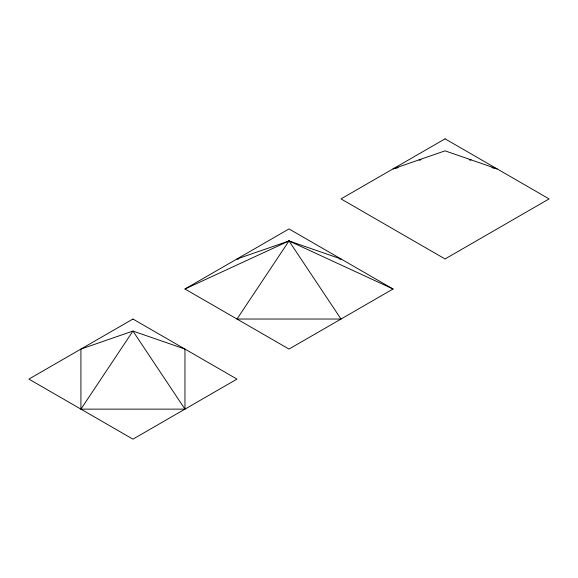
<?xml version="1.0" encoding="UTF-8"?>
<svg xmlns="http://www.w3.org/2000/svg" width="578" height="578" viewBox="0 0 578 578"><rect width="100%" height="100%" fill="white"/><g stroke="black" fill="none" stroke-linecap="round" stroke-linejoin="round"><path stroke-width="0.87" d="M80.92 409.137L132.94 331.05L184.96 349.069L184.96 409.137L80.92 409.137L80.92 349.069L132.94 331.05L184.96 409.137M184.96 289L289 228.931L393.04 289L289 349.069L184.96 289L289 240.947L341.02 258.966L339.228 258.966M398.242 167.663L393.04 168.863L445.06 150.844L497.08 168.863L491.878 167.663M420.842 159.651L419.05 159.853L420.842 159.853M469.278 159.853L471.07 159.853L469.278 159.651M238.772 258.966L236.98 258.966L289 240.947L393.04 289M289 240.947L236.98 319.034L341.02 319.034L289 240.947M132.94 319.034L28.9 379.103L132.94 439.164L236.98 379.103L132.94 319.034M445.06 138.836L341.02 198.897L445.06 258.966L549.1 198.897L445.06 138.836"/></g></svg>
